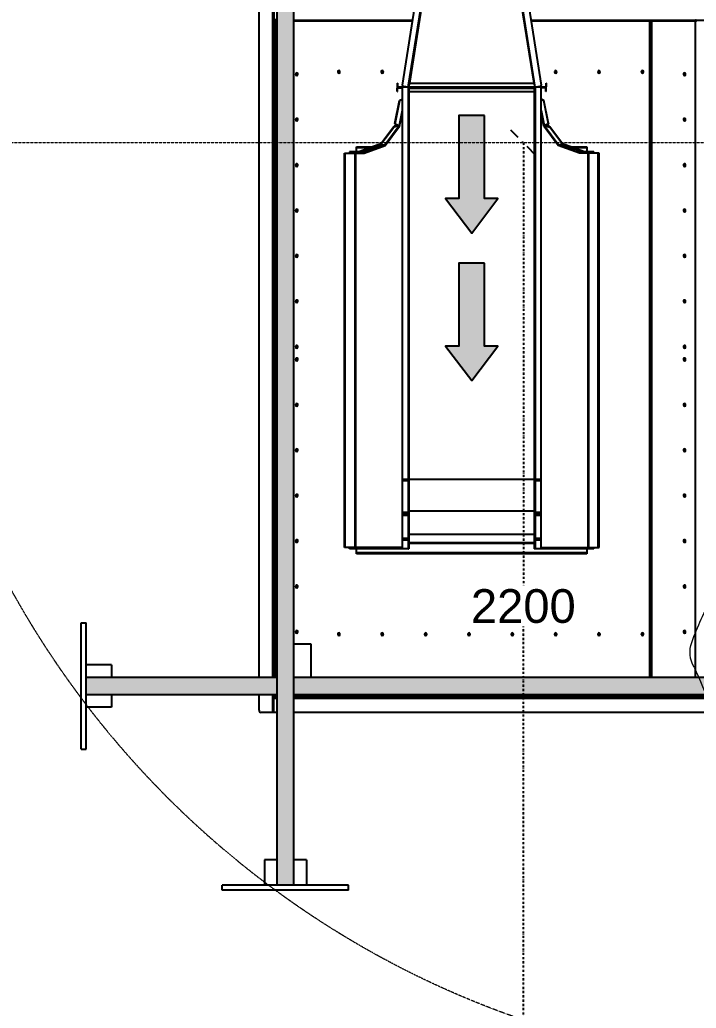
# Model space of a CAD drawing. Header units: millimetres. Extents: x 2822564 to 2991989, y -324396 to -253399.
# Drawn here: x 2861243 to 2862848, y -302216 to -299870 of the extents above; entities that cross this region are included whole.
import ezdxf

# ---------------------------------------------------------------- set-up
doc = ezdxf.new("R2010")
doc.units = ezdxf.units.MM
doc.linetypes.add('12017_XPLAN_GROUND$0$HIDDEN', pattern=[0.375, 0.25, -0.125])
doc.linetypes.add('DASHDOT', pattern=[1, 0.5, -0.25, 0, -0.25])
for name, color, linetype, lineweight in [("'new furniture'", 252, 'Continuous', 9), ('ARCHMED-Fur-S', 8, 'Continuous', 9), ('KATCHIN', 253, '12017_XPLAN_GROUND$0$HIDDEN', 5)]:
    doc.layers.add(name, color=color, linetype=linetype, lineweight=lineweight)
doc.layers.add('AX', color=1, linetype='DASHDOT')
doc.layers.add('LAF Detail', color=7, linetype='Continuous')
doc.styles.add('Annotative', font='arial.ttf')
doc.dimstyles.new('RUNNER saghf', dxfattribs={"dimtxt": 150, "dimasz": 60, "dimexe": 0.18, "dimexo": 0.0625, "dimgap": 0.09, "dimtad": 0, "dimtih": 1, "dimtoh": 1, "dimdec": 4, "dimzin": 0, "dimdsep": 46, "dimtxsty": 'Annotative', "dimblk": 'OBLIQUE', "dimcen": 0.09, "dimclrd": 140, "dimclre": 140, "dimclrt": 230, "dimazin": 0, "dimtfac": 1, "dimtdec": 4, "dimtofl": 0, "dimtmove": 0, "dimatfit": 3, "dimldrblk": 'OBLIQUE', "dimfxl": 1, "dimtolj": 1, "dimtzin": 0, "dimarcsym": 0})

# ---------------------------------------------------------------- blocks, each defined once
blk = doc.blocks.new('N_1210DE-00037-200612191001')
at = {"layer": 'ARCHMED-Fur-S'}
blk.add_line((0.56, 10.85), (0.12, 10.86), dxfattribs=at)
for centre, radius, start, end in [((-9.85, 59.08), 7.79, 101.9043, 136.252), ((-10.67, 64.95), 1.92, 66.212, 114.3796), ((-10.3, 65.8), 1, 319.5394, 66.212), ((10.29, 41.23), 34.7, 137.9547, 153.7324), ((-9.82, 60.25), 4.46, 100.0254, 130.959), ((-10.64, 66.08), 1.45, 271.6832, 319.5394), ((-9.89, 59.31), 5.16, 123.5441, 158.4924), ((20.99, 61.19), 1, 88.7649, 172.9064), ((20.93, 58.37), 3.83, 48.8504, 88.7649), ((-13.76, 60.84), 1, 158.4924, 300.2335), ((-11.16, 56.38), 4.16, 81.4663, 120.2335), ((-12.61, 61.36), 2.96, 294.2322, 327.4407), ((-10.6, 59.97), 0.53, 337.3304, 83.8286), ((22.44, 61.01), 2.46, 172.9064, 179.7885), ((20.98, 61.02), 1, 179.7885, 240.1179), ((15.9, 52.17), 9.2, 5.6872, 60.1179), ((15.57, 51.39), 12.62, 31.5407, 51.3588), ((63.83, -126.76), 200.09, 112.0809, 113.3241), ((2.29, 47.61), 26.18, 12.3938, 23.3615), ((552.98, -349.48), 702.96, 144.71444, 145.42156), ((-13.63, 53.71), 3.72, 118.4203, 169.8089), ((20.8, 55.34), 0.5, 77.6201, 181.3356), ((20.59, 54.36), 1.5, 23.7398, 77.6201), ((-223.28, 135.68), 221.46, 336.5542, 338.4609), ((22.11, 55.37), 1.81, 181.3356, 206.5549), ((-14.18, 41.21), 37.15, 16.4234, 21.0597), ((28.57, 58.72), 7.6, 209.656, 231.7851), ((25.7, 53.45), 4.59, 202.1614, 230.2305), ((24.37, 53.22), 0.694, 222.7695, 348.1684), ((51.06, 56.24), 23.4, 187.3964, 196.3415), ((10.05, 25.54), 43.1, 146.268, 165.4558), ((-3.61, 29.73), 33.22, 34.7863, 37.4268), ((38.21, 52.47), 10, 196.3415, 212.0165), ((190.55, -13.65), 219.37, 163.7977, 165.4765), ((15.46, 42.98), 10, 17.0104, 34.7863), ((67.61, 70.86), 44.68, 212.0165, 218.6395), ((-4.69, 36.81), 31.08, 11.5595, 17.0104), ((63.29, 51.92), 38.58, 193.3085, 204.2175), ((-9.28, 11.98), 52.18, 24.591, 36.4206), ((-29.75, 44.02), 8.38, 303.8854, 341.4998), ((-21.99, 33.85), 10, 165.4558, 176.0959), ((-39.41, 24.4), 19.95, 352.275, 41.2889), ((-5.76, 32.74), 26.27, 176.0959, 197.8391), ((51.58, 42.59), 24.35, 195.4626, 204.4715), ((-0.66, 27.83), 5, 91.3626, 135.2449), ((0.88, -36.92), 69.77, 89.9546, 91.3626), ((-2.66, -36.83), 69.73, 85.6517, 87.0449), ((2.25, 27.71), 5, 41.608, 85.6517), ((32.89, 32.82), 3.49, 185.2074, 247.9309), ((32.68, 31), 6.11, 334.3085, 26.1285), ((3.86, 23.34), 11.37, 135.2449, 152.1788), ((-2.48, 23.51), 11.33, 24.8185, 41.608), ((37.63, 16.36), 16.59, 117.7831, 167.2267), ((2.34, 23), 10.23, 146.4549, 163.7939), ((-0.98, 23.08), 10.19, 13.2251, 30.564), ((261.41, -48.14), 235.96, 161.085, 163.3053), ((8.22, 22.56), 16.05, 168.1544, 178.1606), ((0.96, 29.39), 32.07, 188.412, 220.503), ((-11.96, 6.9), 16.7, 75.6507, 117.3916), ((-6.87, 22.95), 16.01, 358.8402, 8.8464), ((78.58, 19.85), 86.46, 177.8638, 179.4247), ((-77.32, 23.93), 86.46, 357.5755, 359.1362), ((12.41, 6.7), 16.26, 59.3154, 101.6171), ((2.12, 20.62), 10, 179.4247, 215.5949), ((-0.93, 20.7), 10, 321.4049, 357.5755), ((18.42, 17.36), 4.03, 41.3263, 55.482), ((25.82, 22.52), 10, 332.2681, 343.3053), ((-5.25, 38.85), 45.1, 313.9831, 332.2681), ((-70.28, -31.21), 79.04, 34.1299, 35.5949), ((-0.72, 15.94), 5, 214.1299, 259.4252), ((68.66, -34.85), 79.04, 141.4049, 143.1618), ((0.2, 20.83), 9.97, 259.4252, 269.5695), ((1.01, 20.81), 9.97, 267.4282, 282.6328), ((2.15, 15.07), 4.12, 284.5708, 322.1938), ((-5.99, 23.85), 23.2, 221.2473, 263.4196), ((4.91, 41.51), 41.32, 275.2234, 296.9913), ((19.12, 13.59), 10, 296.9913, 313.9831), ((1.82, 69.72), 69.71, 261.3637, 275.6363)]:
    blk.add_arc(centre, radius, start, end, dxfattribs=at)
blk = doc.blocks.new('_Oblique')
at = {"color": 0, "linetype": 'ByBlock', "lineweight": -2}
blk.add_line((-0.5, -0.5), (0.5, 0.5), dxfattribs=at)
blk = doc.blocks.new('*D21')
at = {"color": 140, "lineweight": -2, "ltscale": 10, "transparency": 16777216}
for p, q in [((1609924.9, -562746.7), (1609924.5, -562746.7)), ((1609924.7, -562746.7), (1609924.7, -563805.7)), ((1609924.7, -564946.7), (1609924.7, -563887.6)), ((1609924.9, -564946.7), (1609924.5, -564946.7))]:
    blk.add_line(p, q, dxfattribs=at)
at = {"layer": 'Defpoints', "color": 0, "ltscale": 10, "transparency": 16777216}
for p in [(1610637.8, -562746.7, 0), (1609924.7, -564946.7), (1610637.9, -564946.7, 0)]:
    blk.add_point(p, dxfattribs=at)
at = {"color": 140, "lineweight": -2, "ltscale": 10, "transparency": 16777216, "xscale": 60, "yscale": 60, "zscale": 60}
for p, rotation in [((1609924.7, -562746.7), 90), ((1609924.7, -564946.7), 270)]:
    blk.add_blockref('_Oblique', p, dxfattribs=dict(at, rotation=rotation))
at = {"color": 230, "ltscale": 10, "transparency": 16777216, "insert": (1609924.7, -563846.7), "char_height": 80, "attachment_point": 5, "style": 'Annotative', "bg_fill": 3, "box_fill_scale": 1.1, "bg_fill_color": 256, "bg_fill_true_color": 13158600, "bg_fill_transparency": 0}
blk.add_mtext('\\A1;2200', dxfattribs=at)
blk = doc.blocks.new('LAF')
at = {"ltscale": 10}
h = blk.add_hatch(color=150, dxfattribs=at)
h.dxf.hatch_style = 1
h.paths.add_polyline_path([(-273.8, 804.9), (-273.8, 866.2), (-470.8, 866.2), (-470.8, 897.7), (-552.7, 835.6), (-470.8, 773.4), (-470.8, 804.9)])
h.paths.add_polyline_path([(76.2, 804.9), (76.2, 866.2), (-120.8, 866.2), (-120.8, 897.7), (-202.7, 835.6), (-120.8, 773.4), (-120.8, 804.9)])
h.paths.add_polyline_path([(563, -606.2), (501.8, -606.2), (501.8, -803.2), (470.3, -803.2), (532.4, -885.2), (594.5, -803.2), (563, -803.2)])
h.paths.add_polyline_path([(563, -256.2), (501.8, -256.2), (501.8, -453.2), (470.3, -453.2), (532.4, -535.2), (594.5, -453.2), (563, -453.2)])
h.paths.add_polyline_path([(1174.1, 730.8), (1174.1, 792.1), (977.1, 792.1), (977.1, 823.6), (895.2, 761.4), (977.1, 699.3), (977.1, 730.8)])
h.paths.add_polyline_path([(1611.2, 730.8), (1611.2, 792.1), (1414.2, 792.1), (1414.2, 823.6), (1332.3, 761.4), (1414.2, 699.3), (1414.2, 730.8)])
at = {"layer": 'LAF Detail'}
h = blk.add_hatch(color=1, dxfattribs=at)
h.dxf.hatch_style = 1
h.paths.add_polyline_path([(1750, 1297.5), (-1750, 1297.5), (-1750, 1257.5), (1750, 1257.5)])
h.paths.add_polyline_path([(-1257.5, 1750), (-1297.5, 1750), (-1297.5, 1297.5), (-1257.5, 1297.5)])
h.paths.add_polyline_path([(1297.5, 1750), (1257.5, 1750), (1257.5, 1297.5), (1297.5, 1297.5)])
h.paths.add_polyline_path([(1297.5, -1297.5), (1257.5, -1297.5), (1257.5, -1750), (1297.5, -1750)])
h.paths.add_polyline_path([(1750, -1257.5), (-1750, -1257.5), (-1750, -1297.5), (1750, -1297.5)])
h.paths.add_polyline_path([(-1257.5, -1297.5), (-1297.5, -1297.5), (-1297.5, -1750), (-1257.5, -1750)])
h.paths.add_polyline_path([(2764.7, 1882.3), (2614.7, 1882.3), (2614.7, 1842.3), (2068.7, 1842.3), (2068.7, 1882.3), (1918.7, 1882.3), (1918.7, 567.3), (2068.7, 567.3), (2068.7, 604.8), (2183, 604.8), (2183, 609.8), (2063, 609.8), (2063, 637.3), (2183, 637.3), (2183, 607.3), (2614.7, 607.3), (2614.7, 567.3), (2764.7, 567.3)])
h.paths.add_polyline_path([(1958.7, 1802.3), (2724.7, 1802.3), (2724.7, 913.3), (2183, 913.3), (2183, 883.3), (2063, 883.3), (2063, 913.3), (1958.7, 913.3)], flags=16)
h.paths.add_polyline_path([(1958.9, 1526.8, 1), (1964, 1526.8, 1)], flags=0)
h.paths.add_polyline_path([(1958.9, 1314.6, 1), (1964, 1314.6, 1)], flags=0)
h.paths.add_polyline_path([(2151, 1529.4), (2152, 1529.4, -1), (2152, 1524.2), (2151, 1524.2, -1)], flags=0)
h.paths.add_polyline_path([(2148.9, 1526.8, -1), (2154, 1526.8, -1)], flags=0)
h.paths.add_polyline_path([(2151, 1317.2), (2152, 1317.2, -1), (2152, 1312), (2151, 1312, -1)], flags=0)
h.paths.add_polyline_path([(2154, 1314.6, -1), (2148.9, 1314.6, -1)], flags=0)
h.paths.add_polyline_path([(2000, 1717.6), (2001.5, 1718.9, -1), (2004.9, 1715), (2003.4, 1713.7, -1)], flags=0)
h.paths.add_polyline_path([(2257.9, 1477.7), (2257.9, 1478.7, -1), (2263.1, 1478.7), (2263.1, 1477.7, -1)], flags=0)
h.paths.add_polyline_path([(2257.9, 1363.7, -1), (2263.1, 1363.7), (2263.1, 1362.7, -1), (2257.9, 1362.7)], flags=0)
h.paths.add_polyline_path([(2562.4, 1106.3), (2724.7, 1249.4), (2724.7, 1249.7), (2562.1, 1106.3)], flags=0)
h.paths.add_polyline_path([(2556.8, 1105.2), (2557, 1105.2), (2557.2, 1105.3, 0.093249)], flags=0)
h.paths.add_polyline_path([(2308.7, 1100.3), (2551.5, 1100.3), (2555.3, 1103.7), (2555.3, 1104.3, -0.414214), (2557.3, 1106.3), (2557.3, 1105.2, 0.12943), (2555.3, 1104.3), (2555.3, 1100.4), (2552.5, 1097.8), (2544.7, 1097.8), (2544.7, 1096.6), (2326.7, 1096.6), (2307.7, 1096.6, 0.414214), (2306.5, 1095.3), (2306.5, 1036.7, 0.080761), (2306.5, 1036.3), (2306.5, 1036.3), (2330.5, 914.1), (2357.5, 914.1), (2544.1, 914.1), (2544.1, 913.8), (2544.1, 913.3), (2543.7, 913.3), (2419.6, 913.8), (2366, 913.8), (2357.6, 914.1), (2357.6, 913.3), (2357.5, 913.3), (2357.5, 914.1), (2327.5, 914.1), (2303.5, 1036.3), (1958.7, 1036.3), (1958.7, 1036.9), (2303, 1036.9), (2303, 1096.6), (2326.5, 1096.6), (2326.5, 1097.8), (2308.7, 1097.8)], flags=0)
h.paths.add_polyline_path([(2305.2, 1036.7, 0.09518), (2305.4, 1035.8, 0.113938), (2303.6, 1035.9), (2305.2, 1036.1)], flags=0)
h.paths.add_polyline_path([(2257.9, 1592.7), (2257.9, 1593.7, -1), (2263.1, 1593.7), (2263.1, 1592.7, -1)], flags=0)
h.paths.add_polyline_path([(2058.1, 1768.8), (2059.6, 1770.2, -1), (2063, 1766.3), (2061.5, 1764.9, -1)], flags=0)
h.paths.add_polyline_path([(2263.1, 1248.7), (2263.1, 1247.7, -1), (2257.9, 1247.7), (2257.9, 1248.7, -1)], flags=0)
h.paths.add_polyline_path([(2444, 1411.7, 0.956183), (2444, 1429.7, -0.066402)], flags=0)
h.paths.add_polyline_path([(2426.8, 1429.7), (2427.6, 1429.7, 0.022091), (2426.8, 1429.7, 11.266721), (2426.8, 1411.7), (2427.6, 1411.7, -0.022091), (2426.8, 1411.7, -11.266721)], flags=0)
h.paths.add_polyline_path([(2426.6, 1420.7, -1), (2326.6, 1420.7, -1)], flags=0)
h.paths.add_polyline_path([(2339.5, 1461.4, -1), (2332.5, 1461.4, -1)], flags=0)
h.paths.add_polyline_path([(2338.5, 1461.4, -1), (2333.5, 1461.4, -1)], flags=0)
h.paths.add_polyline_path([(2339.5, 1380, -1), (2332.5, 1380, -1)], flags=0)
h.paths.add_polyline_path([(2338.5, 1380, -1), (2333.5, 1380, -1)], flags=0)
h.paths.add_polyline_path([(2341, 1529.4), (2342, 1529.4, -1), (2342, 1524.2), (2341, 1524.2, -1)], flags=0)
h.paths.add_polyline_path([(2344, 1526.8, -1), (2338.9, 1526.8, -1)], flags=0)
h.paths.add_polyline_path([(2257.9, 1692.7), (2257.9, 1693.7, -1), (2263.1, 1693.7), (2263.1, 1692.7, -1)], flags=0)
h.paths.add_polyline_path([(2341, 1317.2), (2342, 1317.2, -1), (2342, 1312), (2341, 1312, -1)], flags=0)
h.paths.add_polyline_path([(2344, 1314.6, -1), (2338.9, 1314.6, -1)], flags=0)
h.paths.add_polyline_path([(1948.7, 1862.3, -1), (1962.7, 1862.3, -1)], flags=16)
h.paths.add_polyline_path([(2263.1, 1133.7), (2263.1, 1132.7, -1), (2257.9, 1132.7), (2257.9, 1133.7, -1)], flags=0)
h.paths.add_polyline_path([(2420.8, 1461.4, -1), (2413.8, 1461.4, -1)], flags=0)
h.paths.add_polyline_path([(2419.8, 1461.4, -1), (2414.8, 1461.4, -1)], flags=0)
h.paths.add_polyline_path([(2420.8, 1380, -1), (2413.8, 1380, -1)], flags=0)
h.paths.add_polyline_path([(2419.8, 1380, -1), (2414.8, 1380, -1)], flags=0)
h.paths.add_polyline_path([(2257.9, 1792.7), (2257.9, 1793.7, -1), (2263.1, 1793.7), (2263.1, 1792.7, -1)], flags=0)
h.paths.add_polyline_path([(2551.5, 1100.3, 0.016832), (2552, 1099.1), (2552.1, 1099.1), (2551.9, 1099.1), (2551.9, 1099), (2552, 1099, -0.00829)], flags=0)
h.paths.add_polyline_path([(2327.4, 1109.9), (2329.4, 1109.9, -1), (2329.4, 1104.7), (2327.4, 1104.7, -1)], flags=0)
h.paths.add_polyline_path([(2490.2, 1477.7), (2490.2, 1478.7, -1), (2495.4, 1478.7), (2495.4, 1477.7, -1)], flags=0)
h.paths.add_polyline_path([(2490.2, 1363.7, -1), (2495.4, 1363.7), (2495.4, 1362.7, -1), (2490.2, 1362.7)], flags=0)
h.paths.add_polyline_path([(2394, 1109.9), (2396, 1109.9, -1), (2396, 1104.7), (2394, 1104.7, -1)], flags=0)
h.paths.add_polyline_path([(1958.7, 873.3), (2310.7, 873.3), (2310.7, 647.3), (1958.7, 647.3)], flags=16)
h.paths.add_polyline_path([(2490.2, 1592.7), (2490.2, 1593.7, -1), (2495.4, 1593.7), (2495.4, 1592.7, -1)], flags=0)
h.paths.add_polyline_path([(2490.2, 1248.7, -1), (2495.4, 1248.7), (2495.4, 1247.7, -1), (2490.2, 1247.7)], flags=0)
h.paths.add_polyline_path([(2531, 1529.4), (2532, 1529.4, -1), (2532, 1524.2), (2531, 1524.2, -1)], flags=0)
h.paths.add_polyline_path([(2534, 1526.8, -1), (2528.9, 1526.8, -1)], flags=0)
h.paths.add_polyline_path([(2531, 1317.2), (2532, 1317.2, -1), (2532, 1312), (2531, 1312, -1)], flags=0)
h.paths.add_polyline_path([(2534, 1314.6, -1), (2528.9, 1314.6, -1)], flags=0)
h.paths.add_polyline_path([(2490.2, 1692.7), (2490.2, 1693.7, -1), (2495.4, 1693.7), (2495.4, 1692.7, -1)], flags=0)
h.paths.add_polyline_path([(2460.7, 1109.9), (2462.7, 1109.9, -1), (2462.7, 1104.7), (2460.7, 1104.7, -1)], flags=0)
h.paths.add_polyline_path([(2495.4, 1133.7), (2495.4, 1132.7, -1), (2490.2, 1132.7), (2490.2, 1133.7, -1)], flags=0)
h.paths.add_polyline_path([(2490.2, 1792.7), (2490.2, 1793.7, -1), (2495.4, 1793.7), (2495.4, 1792.7, -1)], flags=0)
h.paths.add_polyline_path([(2527.4, 1109.9), (2529.4, 1109.9, -1), (2529.4, 1104.7), (2527.4, 1104.7, -1)], flags=0)
h.paths.add_polyline_path([(2322.7, 860.3), (2350.7, 860.3), (2350.7, 873.3), (2724.7, 873.3), (2724.7, 647.3), (2350.7, 647.3), (2350.7, 660.3), (2322.7, 660.3, -0.414214), (2320.7, 662.3), (2320.7, 858.3, -0.414214)], flags=16)
h.paths.add_polyline_path([(2561.8, 1122.2), (2563.3, 1123.5, -1), (2566.7, 1119.6), (2565.2, 1118.3, -1)], flags=0)
h.paths.add_polyline_path([(2353.8, 820.3), (2353.8, 860.3), (2353.7, 820.3)], flags=0)
h.paths.add_polyline_path([(2578.9, 1095.3, -1), (2573.8, 1095.3, -1)], flags=0)
h.paths.add_polyline_path([(2619.9, 1173.4), (2621.4, 1174.7, -1), (2624.8, 1170.8), (2623.3, 1169.5, -1)], flags=0)
h.paths.add_polyline_path([(2392.3, 858.8), (2392.3, 662.3), (2392.2, 661.9), (2392, 660.7), (2391.5, 660.5), (2391.7, 660.7), (2391.9, 660.9), (2392, 661.2), (2392.2, 661.6), (2392.2, 661.9), (2392.3, 662.3), (2392.3, 858.3), (2392.2, 858.7), (2392, 859.9), (2391.8, 860)], flags=0)
h.paths.add_polyline_path([(2383.4, 818.3), (2383.2, 818.3), (2383.2, 702.3), (2383.2, 701.9), (2383, 700.7), (2382.1, 700.3), (2381.9, 700.3), (2382.2, 700.4), (2382.4, 700.5), (2382.6, 700.7), (2382.8, 700.9), (2383, 701.2), (2383.1, 701.6), (2383.2, 701.9), (2383.2, 702.3), (2383.2, 818.3), (2383.2, 818.7), (2383, 819.9), (2382.8, 820)], flags=0)
h.paths.add_polyline_path([(2623.3, 1770.2), (2624.8, 1768.8, -1), (2621.4, 1764.9), (2619.9, 1766.3, -1)], flags=0)
h.paths.add_polyline_path([(2678, 1224.6), (2679.5, 1225.9, -1), (2682.9, 1222), (2681.4, 1220.7, -1)], flags=0)
h.paths.add_polyline_path([(2721, 1529.4), (2722, 1529.4, -1), (2722, 1524.2), (2721, 1524.2, -1)], flags=0)
h.paths.add_polyline_path([(2724, 1526.8, -1), (2718.9, 1526.8, -1)], flags=0)
h.paths.add_polyline_path([(2721, 1317.2), (2722, 1317.2, -1), (2722, 1312), (2721, 1312, -1)], flags=0)
h.paths.add_polyline_path([(2724, 1314.6, -1), (2718.9, 1314.6, -1)], flags=0)
h.paths.add_polyline_path([(2681.4, 1718.9), (2682.9, 1717.6, -1), (2679.5, 1713.7), (2678, 1715, -1)], flags=0)
h.paths.add_polyline_path([(2665.4, 1096), (2667.3, 1092.8, 0.483498), (2670.4, 1095.3, 0.867202)], flags=0)
h.paths.add_polyline_path([(1962.7, 587.3, -1), (1948.7, 587.3, -1)], flags=16)
h.paths.add_polyline_path([(2537.3, 819.3), (2537.3, 818.3, -1), (2532.1, 818.3), (2532.1, 819.3, -1)], flags=0)
h.paths.add_polyline_path([(2537.3, 818.8, -1), (2532.2, 818.8, -1)], flags=0)
h.paths.add_polyline_path([(2720.7, 1862.3, -1), (2734.7, 1862.3, -1)], flags=16)
h.paths.add_polyline_path([(2537.3, 761.1), (2537.3, 760.1, -1), (2532.1, 760.1), (2532.1, 761.1, -1)], flags=0)
h.paths.add_polyline_path([(2537.3, 760.6, -1), (2532.2, 760.6, -1)], flags=0)
h.paths.add_polyline_path([(2537.3, 702.8), (2537.3, 701.8, -1), (2532.1, 701.8), (2532.1, 702.8, -1)], flags=0)
h.paths.add_polyline_path([(2537.3, 702.3, -1), (2532.2, 702.3, -1)], flags=0)
h.paths.add_polyline_path([(2734.7, 587.3, -1), (2720.7, 587.3, -1)], flags=16)
h.paths.add_polyline_path([(1297.5, 1257.5), (1257.5, 1257.5), (1257.5, -1257.5), (1297.5, -1257.5)])
h.paths.add_polyline_path([(-1257.5, 1257.5), (-1297.5, 1257.5), (-1297.5, -1257.5), (-1257.5, -1257.5)])
at = {"ltscale": 10}
for points in [[(-273.8, 804.9), (-273.8, 866.2), (-470.8, 866.2), (-470.8, 897.7), (-552.7, 835.6), (-470.8, 773.4), (-470.8, 804.9)], [(76.2, 804.9), (76.2, 866.2), (-120.8, 866.2), (-120.8, 897.7), (-202.7, 835.6), (-120.8, 773.4), (-120.8, 804.9)]]:
    blk.add_lwpolyline(points, close=True, dxfattribs=at)
at = {"layer": 'LAF Detail', "color": 1, "linetype": 'Continuous', "lineweight": 25}
for p, q in [((-1427.5, 1762), (-1427.5, 1750)), ((-1427.5, 1762), (-1127.5, 1762)), ((-1127.5, 1762), (-1127.5, 1750)), ((-1427.5, 1750), (-1127.5, 1750)), ((-1327.5, 1690), (-1327.5, 1750)), ((-1227.5, 1690), (-1227.5, 1750)), ((-1297.5, 1690), (-1327.5, 1690)), ((-1227.5, 1690), (-1257.5, 1690)), ((-1762, 1427.5), (-1750, 1427.5)), ((-1762, 1127.5), (-1762, 1427.5)), ((-1750, 1127.5), (-1750, 1427.5)), ((-1690, 1327.5), (-1750, 1327.5)), ((-1690, 1297.5), (-1690, 1327.5)), ((-1690, 1227.5), (-1690, 1257.5)), ((-1690, 1227.5), (-1750, 1227.5)), ((-1762, 1127.5), (-1750, 1127.5))]:
    blk.add_line(p, q, dxfattribs=at)
at = {"layer": 'LAF Detail', "color": 7, "linetype": 'Continuous', "lineweight": 25}
for p, q in [((-1297.5, 1750), (-1297.5, 1297.5)), ((-1257.5, 1297.5), (-1257.5, 1750)), ((1750, 1297.5), (-1750, 1297.5)), ((-1750, 1257.5), (1750, 1257.5))]:
    blk.add_line(p, q, dxfattribs=at)
at = {"layer": 'LAF Detail', "color": 3, "linetype": 'Continuous', "lineweight": 25}
for p, q in [((-1335.1, 1340.1), (-1297.5, 1340.1)), ((-1257.5, 1340.1), (354.9, 1340.1)), ((-1340.1, 1297.5), (-1340.1, 1335.1)), ((-1340.1, 1307.5), (-1297.5, 1307.5)), ((-1340.1, 1306.4), (-1297.5, 1306.4)), ((-1340.1, 1305.1), (-1297.5, 1305.1)), ((-1307.5, 1297.5), (-1307.5, 1305.1)), ((-1306.4, 1297.5), (-1306.4, 1305.1)), ((-1305.1, 1297.5), (-1305.1, 1305.1)), ((-1305.1, 1304), (-1297.5, 1304)), ((-1305.1, 1302.8), (-1302.3, 1302.8)), ((-1303.4, 1302.3), (-1303.4, 1297.5)), ((-1303.4, 1302.3), (-1302.4, 1302.3)), ((-1302.4, 1302.3), (-1302.4, 1297.5)), ((-1302.3, 1303.4), (-1302.3, 1302.4)), ((-1297.5, 1303.4), (-1302.3, 1303.4)), ((-1297.5, 1302.4), (-1302.3, 1302.4)), ((-1301.4, 1301.4), (-1297.5, 1301.4)), ((-1301.4, 1297.5), (-1301.4, 1301.4)), ((-1300.4, 1297.5), (-1300.4, 1301.4)), ((-1300.2, 1301.4), (-1300.2, 1300.4)), ((-1300.2, 1300.4), (-1297.5, 1300.4)), ((-1299.5, 1299.5), (-1299.6, 1299.7)), ((-1299.4, 1297.5), (-1299.4, 1299.4)), ((-1299.4, 1299.4), (-1297.5, 1299.4)), ((-1257.5, 1307.5), (354.9, 1307.5)), ((-1257.5, 1306.4), (-1062.2, 1306.4)), ((-1257.5, 1305.1), (-1062.2, 1305.1)), ((-1257.5, 1304), (-1062.2, 1304)), ((-1062.2, 1303.4), (-1257.5, 1303.4)), ((303.6, 1302.4), (-1257.5, 1302.4)), ((-1257.5, 1301.4), (302.6, 1301.4)), ((-1257.5, 1300.4), (302.6, 1300.4)), ((-1257.5, 1299.4), (302.6, 1299.4)), ((-912.2, 1306.4), (-1062.2, 1306.4)), ((-1062.2, 1302.4), (-1062.2, 1306.4)), ((-1060.4, 1306.4), (-1060.4, 1302.4)), ((-1021.1, 1302.4), (-1021.1, 1306.4)), ((-1012.2, 1302.4), (-1012.2, 1306.4)), ((-1006.2, 1306.4), (-1006.2, 1302.4)), ((-968.3, 1302.4), (-968.3, 1306.4)), ((-962.3, 1306.4), (-962.3, 1302.4)), ((-953.4, 1302.4), (-953.4, 1306.4)), ((-914.1, 1302.4), (-914.1, 1306.4)), ((-912.2, 1306.4), (-62.2, 1306.4)), ((-912.2, 1306.4), (-912.2, 1302.4)), ((-912.2, 1305.1), (-62.2, 1305.1)), ((-912.2, 1304), (-62.2, 1304)), ((-62.2, 1303.4), (-912.2, 1303.4)), ((87.8, 1306.4), (-62.2, 1306.4)), ((-62.2, 1302.4), (-62.2, 1306.4)), ((-60.4, 1306.4), (-60.4, 1302.4)), ((-21.1, 1302.4), (-21.1, 1306.4)), ((-12.2, 1302.4), (-12.2, 1306.4)), ((-6.2, 1306.4), (-6.2, 1302.4)), ((31.7, 1302.4), (31.7, 1306.4)), ((37.7, 1306.4), (37.7, 1302.4)), ((46.6, 1302.4), (46.6, 1306.4)), ((85.9, 1302.4), (85.9, 1306.4)), ((87.8, 1306.4), (354.9, 1306.4)), ((87.8, 1306.4), (87.8, 1302.4)), ((87.8, 1305.1), (354.9, 1305.1)), ((87.8, 1304), (354.9, 1304)), ((302.6, 1303.4), (87.8, 1303.4)), ((299.8, 1301.4), (299.8, 1302.4)), ((300.6, 1300.4), (300.6, 1299.4)), ((301.4, 1300.4), (301.4, 1299.4)), ((301.6, 1302.4), (301.6, 1301.4)), ((301.6, 1301.4), (301.6, 1302.4)), ((301.6, 1299.4), (301.6, 1300.4)), ((302.6, 1297.5), (302.6, 1303.4)), ((302.6, 1302.8), (303.9, 1302.8)), ((303.6, 1297.5), (303.6, 1302.4)), ((-1340.1, -1257.5), (-1340.1, 1257.5)), ((-1307.5, -1257.5), (-1307.5, 1257.5)), ((-1306.4, 1062.2), (-1306.4, 1257.5)), ((-1305.1, 1062.2), (-1305.1, 1257.5)), ((-1304, 1062.2), (-1304, 1257.5)), ((-1303.4, 1257.5), (-1303.4, 1062.2)), ((-1302.4, 1257.5), (-1302.4, 303.7)), ((-1301.4, 303.7), (-1301.4, 1257.5)), ((-1300.4, 303.7), (-1300.4, 1257.5)), ((-1299.4, 304.6), (-1299.4, 1257.5)), ((-1297.5, 1257.5), (-1297.5, -1257.5)), ((-1257.5, -1257.5), (-1257.5, 1257.5)), ((-1177.5, 1257.5), (-1177.5, 1217.5)), ((-1148.5, 1253.2), (-1149.5, 1253.2)), ((-1149.5, 1248.1), (-1148.5, 1248.1)), ((-1040.8, 1253.2), (-1041.8, 1253.2)), ((-1041.8, 1248.1), (-1040.8, 1248.1)), ((-933, 1253.2), (-934, 1253.2)), ((-934, 1248.1), (-933, 1248.1)), ((-825.2, 1253.2), (-826.2, 1253.2)), ((-826.2, 1248.1), (-825.2, 1248.1)), ((-717.4, 1253.2), (-718.4, 1253.2)), ((-718.4, 1248.1), (-717.4, 1248.1)), ((-609.7, 1253.2), (-610.7, 1253.2)), ((-610.7, 1248.1), (-609.7, 1248.1)), ((-501.9, 1253.2), (-502.9, 1253.2)), ((-502.9, 1248.1), (-501.9, 1248.1)), ((-471.9, 1253.2), (-472.9, 1253.2)), ((-472.9, 1248.1), (-471.9, 1248.1)), ((-364.1, 1253.2), (-365.1, 1253.2)), ((-365.1, 1248.1), (-364.1, 1248.1)), ((-256.3, 1253.2), (-257.3, 1253.2)), ((-257.3, 1248.1), (-256.3, 1248.1)), ((-148.5, 1253.2), (-149.5, 1253.2)), ((-149.5, 1248.1), (-148.5, 1248.1)), ((-40.8, 1253.2), (-41.8, 1253.2)), ((-41.8, 1248.1), (-40.8, 1248.1)), ((67, 1253.2), (66, 1253.2)), ((66, 1248.1), (67, 1248.1)), ((174.8, 1253.2), (173.8, 1253.2)), ((173.8, 1248.1), (174.8, 1248.1)), ((300.6, 975.9), (300.6, 1257.5)), ((302.6, 1257.5), (302.6, 975.6)), ((-1177.5, 1217.5), (-1257.5, 1217.5)), ((-1154.2, 1153.2), (-1155.2, 1153.2)), ((180.5, 1153.2), (179.5, 1153.2)), ((-1155.2, 1148.1), (-1154.2, 1148.1)), ((-948.7, 1137.6), (-12.9, 1137.6)), ((-948.7, 1000.6), (-948.7, 1137.6)), ((-948.7, 1136.6), (-12.9, 1136.6)), ((-948.7, 1135.6), (-12.9, 1135.6)), ((-12.9, 1137.6), (-12.9, 1091)), ((179.5, 1148.1), (180.5, 1148.1)), ((-963.7, 562.6), (-963.7, 1108.6)), ((-963.7, 1108.6), (-951.7, 1108.6)), ((-962.7, 562.6), (-962.7, 1108.6)), ((-961.7, 562.6), (-961.7, 1108.6)), ((-951.7, 1125.6), (-949.7, 1125.6)), ((-951.7, 986.6), (-951.7, 1125.6)), ((-951.7, 1122.2), (-950.7, 1122.2)), ((-950.7, 1000.6), (-950.7, 1125.6)), ((-950.7, 1122.4), (-949.7, 1122.4)), ((-949.7, 1000.6), (-949.7, 1125.6)), ((-12.9, 1112.6), (-948.7, 1112.6)), ((-948.7, 1111.6), (-12.9, 1111.6)), ((-12.9, 1111.2), (-948.7, 1111.2)), ((-936.7, 1111.6), (-936.7, 1111.2)), ((-24.9, 1111.2), (-24.9, 1111.6)), ((-9.9, 1125.6), (-11.9, 1125.6)), ((-11.9, 1125.6), (-11.9, 1092)), ((-10.9, 1122.4), (-11.9, 1122.4)), ((-11.9, 1103.2), (-10.9, 1103.2)), ((-10.9, 1101.5), (-10.9, 1125.6)), ((-9.9, 1122.2), (-10.9, 1122.2)), ((-9.9, 1099.6), (-9.9, 1125.6)), ((-9.9, 1108.6), (2.1, 1108.6)), ((0.1, 1108.6), (0.1, 1078.7)), ((1.1, 1108.6), (1.1, 1076)), ((2.1, 1108.6), (2.1, 1073.2)), ((-12.9, 1091), (5.1, 1041)), ((-11.6, 1101.4), (-11.9, 1091.8)), ((-11.9, 1092.1), (-11.9, 1092.1)), ((-11.9, 1092), (-11.9, 1092)), ((-11.9, 1091.7), (-11.9, 1091.8)), ((5.9, 1042.3), (-11.9, 1091.7)), ((-10.6, 1101.5), (-11.6, 1101.4)), ((-11.6, 1101.4), (5.3, 1054.6)), ((-9.9, 1102.3), (-10.9, 1102.3)), ((-10.6, 1101.5), (6.2, 1054.7)), ((-9.3, 1098), (-8.8, 1100.8)), ((-7.9, 1100.8), (-8.8, 1100.8)), ((-8.8, 1100.8), (9, 1051.2)), ((-7.9, 1100.8), (10.1, 1051)), ((-1306.4, 1062.2), (-1306.4, 912.2)), ((-1306.4, 1062.2), (-1302.4, 1062.2)), ((-1302.4, 1060.4), (-1306.4, 1060.4)), ((-1154.2, 1050.3), (-1155.2, 1050.3)), ((-1155.2, 1045.2), (-1154.2, 1045.2)), ((5.1, 1041), (51.5, 1006.5)), ((5.3, 1054.6), (6.2, 1054.7)), ((5.9, 1042.4), (5.3, 1054.6)), ((5.9, 1042.3), (5.9, 1042.4)), ((6.3, 1042.4), (5.9, 1042.4)), ((6.3, 1042.3), (5.9, 1042.3)), ((6.2, 1054.7), (6.8, 1044.6)), ((8.2, 1050.9), (6.2, 1042)), ((6.2, 1041.9), (6.2, 1042)), ((51.9, 1008), (6.2, 1041.9)), ((9, 1051.2), (8.2, 1050.9)), ((8.2, 1050.9), (48.9, 1020.6)), ((9, 1051.2), (49.7, 1021)), ((10.1, 1051), (9.3, 1051)), ((10.1, 1051), (10, 1050.5)), ((180.5, 1050.3), (179.5, 1050.3)), ((179.5, 1045.2), (180.5, 1045.2)), ((-1302.4, 1021.1), (-1306.4, 1021.1)), ((-1306.4, 1012.2), (-1302.4, 1012.2)), ((48.9, 1020.6), (49.7, 1021)), ((51.9, 1008.1), (48.9, 1020.6)), ((49.7, 1021), (52.7, 1008.5)), ((49.9, 1020.3), (56.2, 1015.6)), ((50, 1019.7), (56, 1015.3)), ((57, 1017.3), (52.5, 1007.8)), ((57.3, 1017.9), (57, 1017.3)), ((57, 1017.3), (112, 1006.3)), ((57.3, 1017.9), (112.3, 1006.9)), ((133.3, 1012.6), (133.3, 1011.6)), ((133.3, 1012.6), (141.3, 1012.6)), ((133.3, 1011.6), (141.3, 1011.6)), ((141.3, 1011.6), (141.3, 1012.6)), ((143.3, 1010.6), (142.3, 1010.6)), ((142.3, 1010.6), (142.3, 1000.6)), ((143.3, 984.6), (143.3, 1011.2)), ((144, 1011.2), (143.3, 1011.2)), ((144, 1000.4), (144, 1011.2)), ((153.3, 1012.6), (144.7, 1012.6)), ((144.7, 1011.9), (144.7, 1012.6)), ((153.3, 1011.9), (144.7, 1011.9)), ((150.3, 1011.9), (150.3, 1012.6)), ((153.3, 1012.6), (153.3, 1011.9)), ((-1302.4, 1006.2), (-1306.4, 1006.2)), ((-951.7, 1001.3), (-950.7, 1001.3)), ((-788.5, 1000.6), (-951.7, 1000.6)), ((-930.2, 986.6), (-951.7, 986.6)), ((-951.7, 985.6), (-951.7, 984.6)), ((-951.5, 985.6), (-951.7, 985.6)), ((-951.2, 1000.6), (-951.2, 986.6)), ((-949.7, 1000.6), (-950.7, 1000.6)), ((-931.2, 986.6), (-931.2, 1000.6)), ((-930.2, 986.6), (-930.2, 1000.6)), ((-927, 987.6), (-930.2, 987.6)), ((-929.3, 987.6), (-929.3, 1000.6)), ((-926.9, 985.6), (-929.2, 985.6)), ((-929.2, 985.6), (-929.2, 984.6)), ((-928.9, 987.6), (-928.9, 1000.6)), ((-927, 1000.6), (-927, 986.6)), ((-871.8, 986.6), (-927, 986.6)), ((-872.5, 986.6), (-872.5, 1000.6)), ((-871.8, 986.6), (-871.8, 1000.6)), ((-865.3, 987.6), (-871.8, 987.6)), ((-865.3, 985.6), (-871.1, 985.6)), ((-871.1, 985.6), (-871.1, 984.6)), ((-869.2, 987.6), (-869.2, 1000.6)), ((-868.6, 987.6), (-868.6, 1000.6)), ((-865.3, 1000.6), (-865.3, 986.6)), ((-790.5, 986.6), (-865.3, 986.6)), ((-790.7, 986.6), (-790.7, 1000.6)), ((-790.5, 986.6), (-790.5, 1000.6)), ((-788.5, 987.6), (-790.5, 987.6)), ((-786.6, 985.6), (-790.2, 985.6)), ((-790.2, 985.6), (-790.2, 984.6)), ((-788.8, 987.6), (-788.8, 1000.6)), ((-788.5, 987.6), (-788.5, 1000.6)), ((-788.4, 986.8), (-788.3, 986.8)), ((-788.3, 987.6), (-788.3, 1000.6)), ((143.3, 1000.6), (-788.3, 1000.6)), ((-786.6, 987.6), (-788.3, 987.6)), ((-787.4, 984.6), (-787.4, 985.6)), ((-786.6, 1000.6), (-786.6, 670.6)), ((143.3, 986.6), (-786.6, 986.6)), ((51.5, 1006.5), (81.4, 1000.6)), ((52.7, 1008.5), (51.9, 1008.1)), ((52.7, 1008.4), (51.9, 1008)), ((51.9, 1008), (51.9, 1008.1)), ((52.5, 1007.8), (52.5, 1007.7)), ((52.5, 1007.7), (52.5, 1007.8)), ((88.6, 1000.6), (52.5, 1007.7)), ((52.7, 1008.4), (52.7, 1008.5)), ((52.7, 1008.2), (52.7, 1008.4)), ((112, 1006.3), (112.3, 1006.9)), ((114.5, 1000.6), (112, 1006.3)), ((112.3, 1006.9), (115.1, 1000.6)), ((147.2, 999.9), (143.3, 1000.5)), ((143.3, 986.1), (145.1, 997.5)), ((143.4, 986.4), (143.3, 986.8)), ((143.4, 986.8), (143.3, 986.8)), ((143.3, 986.6), (143.3, 986.3)), ((143.3, 986.1), (618.7, 910.8)), ((148.5, 1000), (617.2, 925.8)), ((-1306.4, 968.3), (-1302.4, 968.3)), ((-1302.4, 962.3), (-1306.4, 962.3)), ((-787.4, 984.6), (-951.7, 984.6)), ((-949.7, 984.6), (-949.7, 984.6)), ((-938.7, 984.6), (-938.7, 686.6)), ((-937.7, 983.6), (143.3, 983.6)), ((-937.7, 983.6), (-937.7, 687.6)), ((-937.7, 687.6), (-937.7, 983.6)), ((-917.7, 687.6), (-917.7, 983.6)), ((-917.1, 983.6), (-917.1, 687.6)), ((-862.6, 687.6), (-862.6, 983.6)), ((-861.7, 983.6), (-861.7, 687.6)), ((-787.1, 687.6), (-787.1, 983.6)), ((-786.6, 984.2), (-786.9, 984.2)), ((143.3, 984.6), (-786.6, 984.6)), ((133.3, 983.6), (133.3, 687.6)), ((141.3, 984.6), (141.3, 686.6)), ((143.2, 984), (150.2, 984)), ((143.2, 983.6), (143.2, 984)), ((143.3, 984.7), (147.6, 984)), ((143.3, 983.6), (143.3, 687.6)), ((144.6, 984.4), (144.6, 686.3)), ((152.1, 983.3), (619.5, 909.2)), ((152.8, 982.4), (619.7, 908.5)), ((153.2, 981), (153.2, 689.8)), ((-1302.4, 953.4), (-1306.4, 953.4)), ((-1154.2, 947.5), (-1155.2, 947.5)), ((-1155.2, 942.4), (-1154.2, 942.4)), ((-1306.4, 914.1), (-1302.4, 914.1)), ((-1306.4, 87.8), (-1306.4, 912.2)), ((-1302.4, 912.2), (-1306.4, 912.2)), ((-1305.1, 87.8), (-1305.1, 912.2)), ((-1304, 87.8), (-1304, 912.2)), ((-1303.4, 912.2), (-1303.4, 303.9)), ((-1154.2, 844.6), (-1155.2, 844.6)), ((-1155.2, 839.5), (-1154.2, 839.5)), ((143.3, 684.7), (618.7, 760)), ((619.5, 761.5), (152.1, 687.5)), ((619.7, 762.3), (152.8, 688.3)), ((-1154.2, 741.7), (-1155.2, 741.7)), ((-1155.2, 736.6), (-1154.2, 736.6)), ((617.2, 745), (148.5, 670.7)), ((-951.7, 686.6), (-787.4, 686.6)), ((-951.7, 686.6), (-951.7, 685.6)), ((-951.7, 685.6), (-951.5, 685.6)), ((-951.7, 545.6), (-951.7, 684.6)), ((-951.7, 684.6), (-930.2, 684.6)), ((-951.2, 684.6), (-951.2, 670.6)), ((-949.7, 686.5), (-949.7, 686.6)), ((143.3, 687.6), (-937.7, 687.6)), ((-931.2, 670.6), (-931.2, 684.6)), ((-930.2, 670.6), (-930.2, 684.6)), ((-927, 683.6), (-930.2, 683.6)), ((-929.3, 683.6), (-929.3, 670.6)), ((-929.2, 685.6), (-929.2, 686.6)), ((-926.9, 685.6), (-929.2, 685.6)), ((-928.9, 683.6), (-928.9, 670.6)), ((-927, 684.6), (-871.8, 684.6)), ((-927, 684.6), (-927, 670.6)), ((-872.5, 670.6), (-872.5, 684.6)), ((-871.8, 670.6), (-871.8, 684.6)), ((-865.3, 683.6), (-871.8, 683.6)), ((-871.1, 685.6), (-871.1, 686.6)), ((-865.3, 685.6), (-871.1, 685.6)), ((-869.2, 683.6), (-869.2, 670.6)), ((-868.6, 683.6), (-868.6, 670.6)), ((-865.3, 684.6), (-865.3, 670.6)), ((-865.3, 684.6), (-790.5, 684.6)), ((-790.7, 670.6), (-790.7, 684.6)), ((-790.5, 670.6), (-790.5, 684.6)), ((-788.5, 683.6), (-790.5, 683.6)), ((-790.2, 685.6), (-790.2, 686.6)), ((-786.6, 685.6), (-790.2, 685.6)), ((-788.8, 683.6), (-788.8, 670.6)), ((-788.5, 683.6), (-788.5, 670.6)), ((-788.4, 684.4), (-788.3, 684.4)), ((-788.3, 683.6), (-788.3, 670.6)), ((-786.6, 683.6), (-788.3, 683.6)), ((-787.4, 686.6), (-787.4, 685.6)), ((-786.9, 687), (-786.6, 687)), ((-786.6, 686.6), (143.3, 686.6)), ((-786.6, 684.6), (143.3, 684.6)), ((143.2, 686.8), (143.2, 687.6)), ((150.2, 686.8), (143.2, 686.8)), ((147.6, 686.8), (143.3, 686.1)), ((143.3, 659.6), (143.3, 686.6)), ((145.1, 673.2), (143.3, 684.7)), ((143.3, 684.4), (143.3, 684.2)), ((143.3, 684), (143.4, 684.2)), ((143.3, 684), (143.4, 684)), ((300.6, 302.6), (300.6, 694.8)), ((302.6, 695.1), (302.6, -298.8)), ((-951.7, 670.6), (-788.5, 670.6)), ((-951.7, 669.8), (-950.7, 669.8)), ((-950.7, 670.6), (-950.7, 545.6)), ((-949.7, 670.5), (-950.7, 670.5)), ((-949.7, 670.6), (-949.7, 545.6)), ((-948.7, 670.6), (-948.7, 533.6)), ((-788.3, 670.6), (143.3, 670.6)), ((5.1, 630.1), (51.5, 664.6)), ((51.9, 663.1), (6.2, 629.2)), ((51.9, 663), (48.9, 650.5)), ((49.7, 650.1), (52.7, 662.7)), ((51.5, 664.6), (81.4, 670.6)), ((51.9, 663.1), (51.9, 663)), ((52.7, 662.7), (51.9, 663.1)), ((52.7, 662.7), (51.9, 663)), ((88.6, 670.6), (52.5, 663.4)), ((52.5, 663.5), (52.5, 663.4)), ((52.5, 663.4), (52.5, 663.3)), ((57, 653.8), (52.5, 663.3)), ((52.7, 662.9), (52.7, 662.7)), ((52.7, 662.7), (52.7, 662.7)), ((57, 653.8), (112, 664.8)), ((57.3, 653.3), (112.3, 664.2)), ((114.5, 670.6), (112, 664.8)), ((112, 664.8), (112.3, 664.2)), ((112.3, 664.2), (115.1, 670.6)), ((133.3, 658.6), (133.3, 659.6)), ((133.3, 659.6), (141.3, 659.6)), ((133.3, 658.6), (141.3, 658.6)), ((141.3, 659.6), (141.3, 658.6)), ((142.3, 660.6), (142.3, 670.6)), ((143.3, 660.6), (142.3, 660.6)), ((143.3, 670.2), (147.2, 670.8)), ((144, 659.6), (143.3, 659.6)), ((144, 670.3), (144, 659.6)), ((144.7, 658.9), (144.7, 658.2)), ((144.7, 658.9), (153.3, 658.9)), ((144.7, 658.2), (153.3, 658.2)), ((150.3, 658.2), (150.3, 658.9)), ((153.3, 658.9), (153.3, 658.2)), ((-1154.2, 638.9), (-1155.2, 638.9)), ((-1155.2, 633.8), (-1154.2, 633.8)), ((8.2, 620.2), (48.9, 650.5)), ((9, 619.9), (49.7, 650.1)), ((48.9, 650.5), (49.7, 650.1)), ((56.2, 655.5), (49.9, 650.8)), ((56, 655.9), (50, 651.4)), ((57.3, 653.3), (57, 653.8)), ((180.5, 638.9), (179.5, 638.9)), ((179.5, 633.8), (180.5, 633.8)), ((-12.9, 580.1), (5.1, 630.1)), ((5.9, 628.8), (-11.9, 579.4)), ((-11.6, 569.7), (5.3, 616.5)), ((-10.6, 569.6), (6.2, 616.4)), ((9, 619.9), (-8.8, 570.3)), ((10.1, 620.1), (-7.9, 570.3)), ((5.9, 628.7), (5.3, 616.5)), ((5.3, 616.5), (6.2, 616.4)), ((5.9, 628.8), (5.9, 628.7)), ((6.3, 628.8), (5.9, 628.8)), ((6.3, 628.7), (5.9, 628.7)), ((6.2, 629.2), (6.2, 629.1)), ((8.2, 620.2), (6.2, 629.1)), ((6.2, 616.4), (6.8, 626.6)), ((9, 619.9), (8.2, 620.2)), ((10.1, 620.1), (9.3, 620.1)), ((10, 620.6), (10.1, 620.1)), ((0.1, 592.4), (0.1, 562.6)), ((1.1, 595.2), (1.1, 562.6)), ((2.1, 597.9), (2.1, 562.6)), ((-12.9, 533.6), (-12.9, 580.1)), ((-11.9, 579.4), (-11.9, 579.3)), ((-11.6, 569.7), (-11.9, 579.3)), ((-11.9, 545.6), (-11.9, 579.1)), ((-11.9, 579.1), (-11.9, 579.1)), ((-11.9, 579.1), (-11.9, 579.1)), ((-11.9, 567.9), (-10.9, 567.9)), ((-10.6, 569.6), (-11.6, 569.7)), ((-10.9, 545.6), (-10.9, 569.7)), ((-9.9, 568.8), (-10.9, 568.8)), ((-9.9, 545.6), (-9.9, 571.5)), ((-8.8, 570.3), (-9.3, 573.1)), ((-7.9, 570.3), (-8.8, 570.3)), ((-951.7, 562.6), (-963.7, 562.6)), ((-951.7, 548.9), (-950.7, 548.9)), ((-951.7, 545.6), (-949.7, 545.6)), ((-950.7, 548.7), (-949.7, 548.7)), ((-12.9, 560), (-948.7, 560)), ((-948.7, 559.6), (-12.9, 559.6)), ((-12.9, 558.6), (-948.7, 558.6)), ((-936.7, 559.6), (-936.7, 560)), ((-24.9, 560), (-24.9, 559.6)), ((-10.9, 548.7), (-11.9, 548.7)), ((-9.9, 545.6), (-11.9, 545.6)), ((-9.9, 548.9), (-10.9, 548.9)), ((2.1, 562.6), (-9.9, 562.6)), ((-1154.2, 536), (-1155.2, 536)), ((-1155.2, 530.9), (-1154.2, 530.9)), ((-948.7, 535.6), (-12.9, 535.6)), ((-948.7, 534.6), (-12.9, 534.6)), ((-948.7, 533.6), (-12.9, 533.6)), ((180.5, 536), (179.5, 536)), ((179.5, 530.9), (180.5, 530.9)), ((-1154.2, 433.2), (-1155.2, 433.2)), ((-1155.2, 428.1), (-1154.2, 428.1)), ((180.5, 433.2), (179.5, 433.2)), ((179.5, 428.1), (180.5, 428.1)), ((-1300.4, 411.4), (-1301.4, 411.4)), ((-1299.4, 413.4), (-1300.4, 413.4)), ((-1300.4, 409.4), (-1299.4, 409.4)), ((-1299.4, 411.4), (-1297.5, 411.4)), ((-1257.5, 413.4), (302.6, 413.4)), ((-1257.5, 411.4), (-1164, 411.4)), ((302.6, 409.4), (-1257.5, 409.4)), ((-1164, 411.1), (-1164, 411.6)), ((-1145.4, 411.6), (-1145.4, 411.1)), ((-1144.1, 411.4), (-488.3, 411.4)), ((-488.1, 411.7), (-488.1, 411)), ((-487.4, 411.1), (-487.4, 411.6)), ((-486.7, 411), (-486.7, 411.7)), ((-486.5, 411.4), (169.3, 411.4)), ((170.7, 411.1), (170.7, 411.6)), ((189.3, 411.6), (189.3, 411.1)), ((189.3, 411.4), (300.6, 411.4)), ((301.6, 413.4), (301.6, 409.4)), ((301.6, 411.4), (302.6, 411.4)), ((-1148.5, 333.2), (-1149.5, 333.2)), ((-1040.8, 333.2), (-1041.8, 333.2)), ((-933, 333.2), (-934, 333.2)), ((-825.2, 333.2), (-826.2, 333.2)), ((-717.4, 333.2), (-718.4, 333.2)), ((-609.7, 333.2), (-610.7, 333.2)), ((-501.9, 333.2), (-502.9, 333.2)), ((-471.9, 333.2), (-472.9, 333.2)), ((-364.1, 333.2), (-365.1, 333.2)), ((-256.3, 333.2), (-257.3, 333.2)), ((-148.5, 333.2), (-149.5, 333.2)), ((-40.8, 333.2), (-41.8, 333.2)), ((67, 333.2), (66, 333.2)), ((174.8, 333.2), (173.8, 333.2)), ((-1302.4, 305.4), (-1301.4, 305.4)), ((-1149.5, 328.1), (-1148.5, 328.1)), ((-1041.8, 328.1), (-1040.8, 328.1)), ((-934, 328.1), (-933, 328.1)), ((-826.2, 328.1), (-825.2, 328.1)), ((-718.4, 328.1), (-717.4, 328.1)), ((-610.7, 328.1), (-609.7, 328.1)), ((-502.9, 328.1), (-501.9, 328.1)), ((-472.9, 328.1), (-471.9, 328.1)), ((-365.1, 328.1), (-364.1, 328.1)), ((-257.3, 328.1), (-256.3, 328.1)), ((-149.5, 328.1), (-148.5, 328.1)), ((-41.8, 328.1), (-40.8, 328.1)), ((66, 328.1), (67, 328.1)), ((173.8, 328.1), (174.8, 328.1)), ((-1302.4, 303.9), (-1303.4, 303.9)), ((-1302.8, 302.6), (-1302.8, 303.9)), ((-1302.4, 303.7), (-1300.4, 303.7)), ((-1302.4, 303.6), (-1302.4, -1257.5)), ((-1297.5, 303.6), (-1302.4, 303.6)), ((-1297.5, 304.6), (-1301.4, 304.6)), ((-1300.4, 303.8), (-1297.5, 303.8)), ((-1257.5, 304.6), (302.6, 304.6)), ((301.6, 303.9), (300.6, 303.9)), ((300.9, 303.9), (301.1, 303.6)), ((301.3, 303.8), (301.6, 303.4)), ((301.6, 304.3), (301.6, 303.9)), ((301.6, 303.9), (301.8, 303.6)), ((302.6, 303.9), (301.6, 303.9)), ((301.6, 303.4), (301.6, 303.4)), ((301.8, 303.6), (302.6, 303.6)), ((302.2, 303.9), (302.6, 303.6))]:
    blk.add_line(p, q, dxfattribs=at)
at = {"layer": 'LAF Detail', "color": 3, "linetype": 'Continuous', "lineweight": 25, "flags": 128}
for points in [[(-1300.4, 1301.4), (-1300.2, 1300.7), (-1300.2, 1300.6)], [(-1300, 1300.3), (-1299.8, 1300), (-1299.4, 1299.4)], [(-869.2, 987.6), (-869.1, 986.8), (-868.9, 986.1), (-868.4, 985.7), (-867.9, 985.6)], [(-867.9, 985.6), (-868.2, 985.7), (-868.4, 986.1), (-868.5, 986.8), (-868.6, 987.6)], [(-869.2, 683.6), (-869.1, 684.3), (-868.9, 685), (-868.4, 685.4), (-867.9, 685.6)], [(-867.9, 685.6), (-868.2, 685.4), (-868.4, 685), (-868.5, 684.3), (-868.6, 683.6)], [(301.6, 303.9), (301.5, 304.4), (301.4, 304.6)], [(302.6, 303.9), (302.5, 304.4), (302.3, 304.6)]]:
    blk.add_lwpolyline(points, dxfattribs=at)
at = {"layer": 'LAF Detail', "color": 3, "linetype": 'Continuous', "lineweight": 25}
for centre, radius, start, end in [((-1335.1, 1335.1), 5, 90, 180), ((-1300.1, 1302.8), 2.31, 192.7668, 237.1902), ((-1303, 1300.7), 1.84, 22.3931, 67.6069), ((-1300.9, 1298.9), 1.61, 15.2821, 62.0375), ((-1149.5, 1250.6), 2.55, 90, 270), ((-1148.5, 1250.6), 2.55, 270, 90), ((-1041.8, 1250.6), 2.55, 90, 270), ((-1040.8, 1250.6), 2.55, 270, 90), ((-934, 1250.6), 2.55, 90, 270), ((-933, 1250.6), 2.55, 270, 90), ((-826.2, 1250.6), 2.55, 90, 270), ((-825.2, 1250.6), 2.55, 270, 90), ((-718.4, 1250.6), 2.55, 90, 270), ((-717.4, 1250.6), 2.55, 270, 90), ((-610.7, 1250.6), 2.55, 90, 270), ((-609.7, 1250.6), 2.55, 270, 90), ((-502.9, 1250.6), 2.55, 90, 270), ((-501.9, 1250.6), 2.55, 270, 90), ((-472.9, 1250.6), 2.55, 90, 270), ((-471.9, 1250.6), 2.55, 270, 90), ((-365.1, 1250.6), 2.55, 90, 270), ((-364.1, 1250.6), 2.55, 270, 90), ((-257.3, 1250.6), 2.55, 90, 270), ((-256.3, 1250.6), 2.55, 270, 90), ((-149.5, 1250.6), 2.55, 90, 270), ((-148.5, 1250.6), 2.55, 270, 90), ((-41.8, 1250.6), 2.55, 90, 270), ((-40.8, 1250.6), 2.55, 270, 90), ((66, 1250.6), 2.55, 90, 270), ((67, 1250.6), 2.55, 270, 90), ((173.8, 1250.6), 2.55, 90, 270), ((174.8, 1250.6), 2.55, 270, 90), ((-1155.2, 1150.6), 2.55, 90, 270), ((-1154.2, 1150.6), 2.55, 270, 90), ((179.5, 1150.6), 2.55, 90, 270), ((180.5, 1150.6), 2.55, 270, 90), ((-948.7, 1112.6), 1, 180, 270), ((-948.8, 1112.1), 0.918, 186.9354, 275.5617), ((-12.9, 1112.6), 1, 270, 0), ((-12.8, 1112.1), 0.918, 264.4383, 353.0646), ((-13, 1092), 1.07, 273.4893, 355.9026), ((-12.8, 1092), 0.986, 264.9791, 346.0996), ((-1155.2, 1047.8), 2.55, 90, 270), ((-1154.2, 1047.8), 2.55, 270, 90), ((4.6, 1042.3), 1.3, 289.9374, 1.8059), ((4.8, 1042.6), 1.61, 281.5941, 335.4746), ((179.5, 1047.8), 2.55, 90, 270), ((180.5, 1047.8), 2.55, 270, 90), ((141.3, 1010.6), 2, 0, 90), ((141.3, 1010.6), 1, 0, 90), ((144.7, 1011.2), 1.4, 90, 180), ((144.7, 1011.2), 0.7, 90, 180), ((-949.7, 986.6), 2, 180, 270), ((-949.2, 986.5), 1.97, 179.0242, 268.9898), ((-929.2, 986.5), 1.97, 179.0242, 268.9898), ((-929.2, 986.5), 0.983, 179.0242, 268.9898), ((-927.3, 987.5), 1.93, 177.9741, 268.7651), ((-927.1, 987.4), 1.86, 174.8629, 259.9864), ((-925.3, 986.3), 1.79, 171.9505, 258.5782), ((-870.7, 986.3), 1.79, 171.9505, 258.5782), ((-870.9, 986.4), 0.893, 171.9505, 258.5782), ((-863, 986.1), 2.37, 168.6309, 220.3907), ((-788.4, 986.1), 2.37, 168.6309, 220.3907), ((-789.3, 986.3), 1.18, 168.6309, 220.3907), ((-786.4, 987.1), 2.4, 168.2653, 219.1537), ((-787.3, 987.3), 1.21, 167.9158, 217.8894), ((-719.3, 987.6), 69, 180.0514, 181.7125), ((-789.2, 984), 2.37, 348.6309, 40.3907), ((50.2, 1007.6), 1.7, 320.0146, 13.9537), ((49.3, 1009.2), 3.51, 308.8364, 334.7771), ((148.1, 997.1), 3, 81, 171), ((-938.7, 983.6), 1, 0, 90), ((-938.6, 983.6), 0.983, 359.0242, 88.9898), ((-918.6, 983.6), 0.983, 359.0242, 88.9898), ((-918, 983.7), 0.893, 351.9505, 78.5782), ((-863.5, 983.7), 0.893, 351.9505, 78.5782), ((-864.6, 983.6), 2.65, 359.6621, 21.795), ((-862.9, 983.8), 1.18, 348.6309, 40.3907), ((-788.3, 983.8), 1.18, 348.6309, 40.3907), ((150.2, 981), 3, 0, 90), ((-1155.2, 944.9), 2.55, 90, 270), ((-1154.2, 944.9), 2.55, 270, 90), ((-1155.2, 842.1), 2.55, 90, 270), ((-1154.2, 842.1), 2.55, 270, 90), ((-1155.2, 739.2), 2.55, 90, 270), ((-1154.2, 739.2), 2.55, 270, 90), ((-949.7, 684.6), 2, 90, 180), ((-949.2, 684.6), 1.97, 91.0102, 180.9758), ((-938.7, 687.6), 1, 270, 0), ((-938.6, 687.5), 0.983, 271.0102, 0.9758), ((-929.2, 684.6), 1.97, 91.0102, 180.9758), ((-929.2, 684.6), 0.983, 91.0102, 180.9758), ((-927.3, 683.6), 1.93, 91.2349, 182.0259), ((-927.1, 683.7), 1.86, 100.0136, 185.1371), ((-925.3, 684.8), 1.79, 101.4218, 188.0495), ((-918.6, 687.5), 0.983, 271.0102, 0.9758), ((-918, 687.4), 0.893, 281.4218, 8.0495), ((-870.7, 684.8), 1.79, 101.4218, 188.0495), ((-870.9, 684.7), 0.893, 101.4218, 188.0495), ((-863, 685), 2.37, 139.6093, 191.3691), ((-863.5, 687.4), 0.893, 281.4218, 8.0495), ((-864.6, 687.5), 2.65, 338.205, 0.3379), ((-862.9, 687.3), 1.18, 319.6093, 11.3691), ((-788.4, 685), 2.37, 139.6093, 191.3691), ((-789.3, 684.8), 1.18, 139.6093, 191.3691), ((-786.4, 684), 2.4, 140.8463, 191.7347), ((-787.3, 683.8), 1.21, 142.1106, 192.0842), ((-719.3, 683.5), 69, 178.2875, 179.9486), ((-789.2, 687.1), 2.37, 319.6093, 11.3691), ((-788.3, 687.3), 1.18, 319.6093, 11.3691), ((150.2, 689.8), 3, 270, 0), ((49.3, 661.9), 3.51, 25.2229, 51.1636), ((50.2, 663.5), 1.7, 346.0463, 39.9854), ((141.3, 660.6), 1, 270, 0), ((141.3, 660.6), 2, 270, 0), ((144.7, 659.6), 1.4, 180, 270), ((144.7, 659.6), 0.7, 180, 270), ((148.1, 673.7), 3, 189, 279), ((-1155.2, 636.3), 2.55, 90, 270), ((-1154.2, 636.3), 2.55, 270, 90), ((179.5, 636.3), 2.55, 90, 270), ((180.5, 636.3), 2.55, 270, 90), ((4.8, 628.5), 1.61, 24.5254, 78.4059), ((4.6, 628.9), 1.3, 358.1941, 70.0626), ((-12.8, 579.2), 0.986, 13.9004, 95.0209), ((-13, 579.1), 1.07, 4.0974, 86.5107), ((-948.8, 559), 0.918, 84.4383, 173.0646), ((-948.7, 558.6), 1, 90, 180), ((-12.8, 559), 0.918, 6.9354, 95.5617), ((-12.9, 558.6), 1, 0, 90), ((-1155.2, 533.5), 2.55, 90, 270), ((-1154.2, 533.5), 2.55, 270, 90), ((179.5, 533.5), 2.55, 90, 270), ((180.5, 533.5), 2.55, 270, 90), ((-1155.2, 430.6), 2.55, 90, 270), ((-1154.2, 430.6), 2.55, 270, 90), ((179.5, 430.6), 2.55, 90, 270), ((180.5, 430.6), 2.55, 270, 90), ((-1149.5, 330.6), 2.55, 90, 270), ((-1148.5, 330.6), 2.55, 270, 90), ((-1041.8, 330.6), 2.55, 90, 270), ((-1040.8, 330.6), 2.55, 270, 90), ((-934, 330.6), 2.55, 90, 270), ((-933, 330.6), 2.55, 270, 90), ((-826.2, 330.6), 2.55, 90, 270), ((-825.2, 330.6), 2.55, 270, 90), ((-718.4, 330.6), 2.55, 90, 270), ((-717.4, 330.6), 2.55, 270, 90), ((-610.7, 330.6), 2.55, 90, 270), ((-609.7, 330.6), 2.55, 270, 90), ((-502.9, 330.6), 2.55, 90, 270), ((-501.9, 330.6), 2.55, 270, 90), ((-472.9, 330.6), 2.55, 90, 270), ((-471.9, 330.6), 2.55, 270, 90), ((-365.1, 330.6), 2.55, 90, 270), ((-364.1, 330.6), 2.55, 270, 90), ((-257.3, 330.6), 2.55, 90, 270), ((-256.3, 330.6), 2.55, 270, 90), ((-149.5, 330.6), 2.55, 90, 270), ((-148.5, 330.6), 2.55, 270, 90), ((-41.8, 330.6), 2.55, 90, 270), ((-40.8, 330.6), 2.55, 270, 90), ((66, 330.6), 2.55, 90, 270), ((67, 330.6), 2.55, 270, 90), ((173.8, 330.6), 2.55, 90, 270), ((174.8, 330.6), 2.55, 270, 90), ((300.6, 301.6), 2, 0, 90), ((302.2, 304.9), 1.15, 191.5428, 238.2813)]:
    blk.add_arc(centre, radius, start, end, dxfattribs=at)
blk = doc.blocks.new('Surgery Zone')
at = {"layer": 'KATCHIN', "color": 240, "ltscale": 1.1, "true_color": 0xed1f24}
blk.add_line((1610637.8, -562746.7, 0), (1608687.8, -562746.7, 0), dxfattribs=at)
at = {"layer": 'KATCHIN', "color": 85, "ltscale": 1.1, "true_color": 0x58ba48}
blk.add_circle((1610637.8, -562746.7, 0), 2200, dxfattribs=at)
at = {"layer": "'new furniture'", "extrusion": (1.57871e-14, -3.63266e-19, -1), "xscale": 10.99999999998999, "yscale": 10.99999999998999, "zscale": -10.99999999984072, "rotation": 354.6292389127441}
blk.add_blockref('N_1210DE-00037-200612191001', (-1610777.1, -564262.1, 0), dxfattribs=at)
at = {"ltscale": 10}
dim = blk.add_linear_dim(base=(1609924.7, -564946.7, 0), p1=(1610637.8, -562746.7, 0), p2=(1610637.9, -564946.7, 0), angle=90, dimstyle='RUNNER saghf', override={"dimtxt": 80, "dimdec": 0, "dimtdec": 0, "dimfxl": 0.2, "dimfxlon": 1, "dimtfill": 1, "dimarcsym": 2}, dxfattribs=at)
dim.commit()
dim.dimension.update_dxf_attribs({"geometry": '*D21', "text_midpoint": (1609924.7, -563846.7, 0)})

msp = doc.modelspace()

# ---------------------------------------------------------------- block references
at = {"layer": 'AX'}
msp.add_blockref('Surgery Zone', (1252513.2, 262584.5, 0), dxfattribs=at)

# ---------------------------------------------------------------- next in the draw order: block references
at = {"color": 1, "rotation": 89.99999999999999}
msp.add_blockref('LAF', (2863151, -300173.9, 0), dxfattribs=at)

doc.saveas('drawing.dxf')
